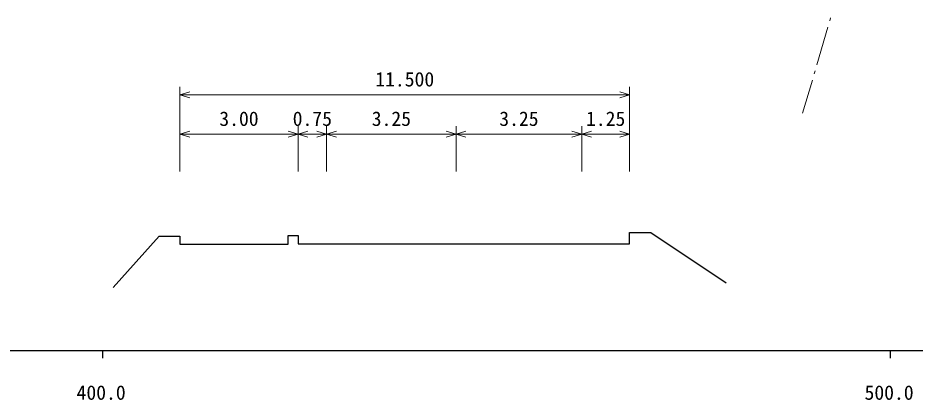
# Model space of a CAD drawing. Units: millimetres, scale not verified. Extents: x 40000 to 680000, y 20000 to 380000.
# Drawn here: x 457286 to 571139, y 198715 to 247137 of the extents above; entities that cross this region are included whole.
import ezdxf
from ezdxf.enums import TextEntityAlignment as Align

# ---------------------------------------------------------------- set-up
doc = ezdxf.new("R2010")
doc.units = ezdxf.units.MM
doc.header["$LTSCALE"] = 1000
for name, color, linetype, lineweight in [('M-BGD', 7, 'Continuous', 25), ('M-BMK-HTXT', 7, 'Continuous', 13), ('M-STR-HTXT', 7, 'Continuous', 13), ('M-TTL-BAND', 7, 'Continuous', 25)]:
    doc.layers.add(name, color=color, linetype=linetype, lineweight=lineweight)
doc.styles.add('ＭＳ ゴシック', font='')
doc.styles.get('ＭＳ ゴシック').set_extended_font_data('MS Gothic')

msp = doc.modelspace()

# ---------------------------------------------------------------- linework, layer by layer
at = {"layer": 'M-BGD'}
msp.add_lwpolyline([(469386, 212976), (475211, 219503), (477844, 219503), (477844, 218486), (491601, 218486), (491601, 219574), (492829, 219574), (492829, 218521), (534904, 218521), (534904, 219938), (537606, 219938), (547187, 213585)], dxfattribs=at)
at = {"layer": 'M-BMK-HTXT'}
for p, q in [((560312, 246753), (560425, 247137)), ((558672, 241190), (560086, 245986)), ((558332, 240039), (558446, 240422)), ((556872, 235087), (558106, 239271))]:
    msp.add_line(p, q, dxfattribs=at)
at = {"layer": 'M-STR-HTXT'}
for p, q in [((477844, 227666), (477844, 238405)), ((534904, 227666), (534904, 238405)), ((477844, 237405), (479094, 237780)), ((477844, 237405), (534904, 237405)), ((477844, 237405), (479094, 237030)), ((534904, 237405), (533654, 237780)), ((534904, 237405), (533654, 237030)), ((492829, 227666), (492829, 233405)), ((496466, 227666), (496466, 233405)), ((512890, 227666), (512890, 233405)), ((528841, 227666), (528841, 233405)), ((477844, 232405), (479094, 232780)), ((477844, 232405), (492829, 232405)), ((477844, 232405), (479094, 232030)), ((492829, 232405), (491579, 232780)), ((492829, 232405), (491579, 232030)), ((492829, 232405), (494079, 232780)), ((492829, 232405), (496466, 232405)), ((492829, 232405), (494079, 232030)), ((496466, 232405), (495216, 232780)), ((496466, 232405), (495216, 232030)), ((496466, 232405), (497716, 232780)), ((496466, 232405), (512890, 232405)), ((496466, 232405), (497716, 232030)), ((512890, 232405), (511640, 232780)), ((512890, 232405), (511640, 232030)), ((512890, 232405), (514140, 232780)), ((512890, 232405), (528841, 232405)), ((512890, 232405), (514140, 232030)), ((528841, 232405), (527591, 232780)), ((528841, 232405), (527591, 232030)), ((528841, 232405), (530091, 232780)), ((528841, 232405), (534904, 232405)), ((528841, 232405), (530091, 232030)), ((534904, 232405), (533654, 232780)), ((534904, 232405), (533654, 232030))]:
    msp.add_line(p, q, dxfattribs=at)
at = {"layer": 'M-TTL-BAND'}
for p, q in [((40000, 205000), (579000, 205000)), ((468000, 205000), (468000, 204000)), ((568000, 205000), (568000, 204000))]:
    msp.add_line(p, q, dxfattribs=at)

# ---------------------------------------------------------------- texts
at = {"layer": 'M-STR-HTXT', "style": 'ＭＳ ゴシック'}
for s, p in [('11.500', (506374, 237905)), ('3.00', (485336, 232905)), ('0.75', (494647, 232905)), ('3.25', (504678, 232905)), ('3.25', (520866, 232905)), ('1.25', (531872, 232905))]:
    msp.add_text(s, height=1833, dxfattribs=at).set_placement(p, align=Align.BOTTOM_CENTER)
at = {"layer": 'M-TTL-BAND', "style": 'ＭＳ ゴシック'}
for s, p in [('400.0', (467844, 198195)), ('500.0', (567844, 198195))]:
    msp.add_text(s, height=1833, dxfattribs=at).set_placement(p, align=Align.BOTTOM_CENTER)

doc.saveas('drawing.dxf')
